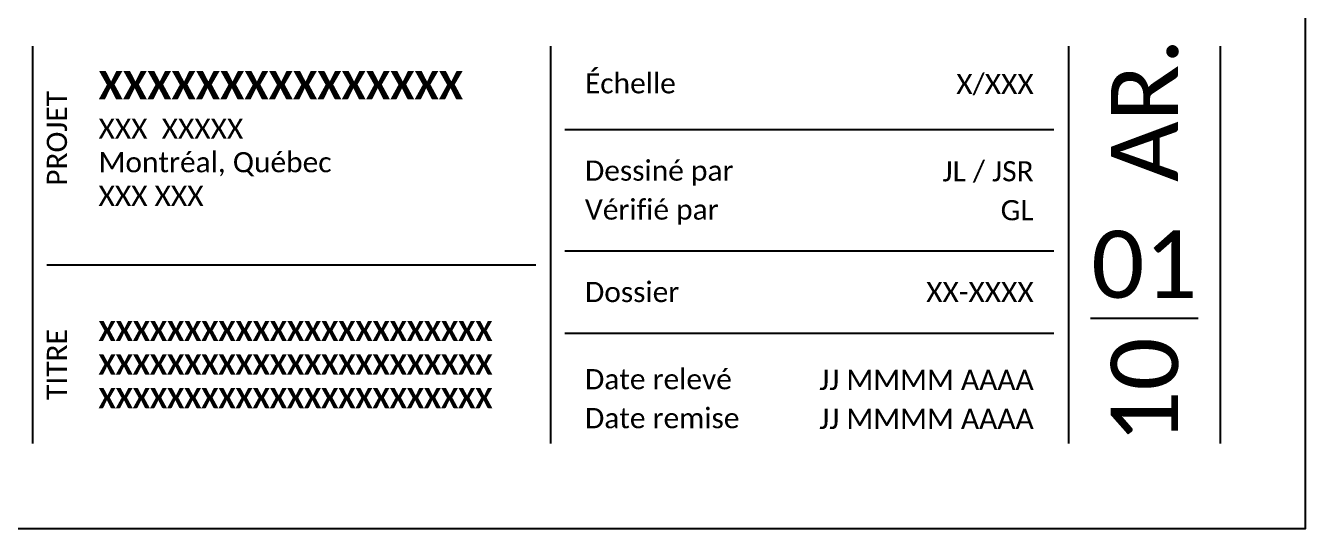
# Paper-space layout 'LETTER-VERTICAL-IMPERIAL' of a CAD drawing. Header units: inches. Extents: x 0 to 8.5, y -3.7 to 11.
# Drawn here: x 4.751 to 8.5, y 0 to 1.474 of the extents above; entities that cross this region are included whole.
import ezdxf
from ezdxf.enums import TextEntityAlignment as Align

# ---------------------------------------------------------------- set-up
doc = ezdxf.new("R2010")
doc.units = ezdxf.units.IN
doc.header["$LTSCALE"] = 25
doc.header["$MEASUREMENT"] = 0
doc.layers.add('CARTOUCHE', color=7, linetype='Continuous')
doc.styles.add('Cartouche', font='calibri.ttf')
doc.styles.get("Standard").update_dxf_attribs({"font": 'stylu.ttf'})

psp = doc.layouts.new('LETTER-VERTICAL-IMPERIAL')

# ---------------------------------------------------------------- linework, layer by layer
at = {"layer": 'CARTOUCHE'}
for p, q in [((4.771, 1.4135), (4.771, 0.2486)), ((6.2883, 1.4135), (6.2883, 0.2486)), ((6.2883, 1.4135), (6.2883, 0.2486)), ((7.8056, 1.4135), (7.8056, 0.2486)), ((8.2514, 0.2486), (8.2514, 1.4135)), ((6.3307, 1.1693), (7.7632, 1.1693)), ((6.3307, 0.8136), (7.7632, 0.8136)), ((4.8134, 0.7725), (6.2459, 0.7725)), ((7.8707, 0.6166), (8.1863, 0.6166)), ((6.3307, 0.572), (7.7632, 0.572))]:
    psp.add_line(p, q, dxfattribs=at)
at = {"layer": 'Defpoints', "linetype": 'Continuous', "ltscale": 25}
psp.add_lwpolyline([(0, 0), (8.5, 0), (8.5, 11), (0, 11)], close=True, dxfattribs=at)

# ---------------------------------------------------------------- texts
at = {"layer": 'CARTOUCHE', "style": 'Cartouche'}
for s, p in [('AR.', (8.0285, 1.0153)), ('10', (8.0285, 0.2486))]:
    psp.add_text(s, height=0.19685, rotation=90, dxfattribs=at).set_placement(p, align=Align.MIDDLE_LEFT)
for s, height, p in [('Échelle', 0.05906, (6.3897, 1.3044)), ('Dessiné par', 0.059055, (6.3897, 1.0485)), ('Vérifié par', 0.059055, (6.3897, 0.9344)), ('Dossier', 0.05906, (6.3897, 0.6928)), ('Date relevé', 0.059055, (6.3897, 0.4372)), ('Date remise', 0.059055, (6.3897, 0.3231))]:
    psp.add_text(s, height=height, dxfattribs=at).set_placement(p, align=Align.MIDDLE_LEFT)
for s, height, p in [('X/XXX', 0.05906, (7.7041, 1.3026)), ('JL / JSR', 0.05906, (7.7041, 1.0467)), ('GL', 0.05906, (7.7041, 0.9325)), ('XX-XXXX', 0.05906, (7.7041, 0.6928)), ('JJ MMMM AAAA', 0.059055, (7.7041, 0.4354)), ('JJ MMMM AAAA', 0.059055, (7.7041, 0.3212))]:
    psp.add_text(s, height=height, dxfattribs=at).set_placement(p, align=Align.MIDDLE_RIGHT)
for s, p in [('PROJET', (4.8134, 1.143)), ('TITRE', (4.8134, 0.4803))]:
    psp.add_text(s, height=0.05906, rotation=90, dxfattribs=at).set_placement(p, align=Align.TOP_CENTER)
psp.add_text('01', height=0.19685, dxfattribs=at).set_placement((8.0285, 0.6166), align=Align.BOTTOM_CENTER)
at = {"layer": 'CARTOUCHE', "linetype": 'Continuous', "ltscale": 10, "insert": (4.965, 1.143), "char_height": 0.083792, "width": 1.090614, "attachment_point": 4}
psp.add_mtext('{\\fCalibri|b1|i0|c0|p34;XXXXXXXXXXXXXXX\\P\\fCalibri|b0|i0|c0|p34;\\H0.70478x;XXX  XXXXX\\PMontréal, Québec\\PXXX XXX}', dxfattribs=at)
at = {"layer": 'CARTOUCHE', "linetype": 'Continuous', "ltscale": 10, "insert": (4.965, 0.4803), "char_height": 0.059055, "width": 1.178025, "attachment_point": 4, "style": 'Cartouche'}
psp.add_mtext('{\\fCalibri|b1|i0|c0|p34;XXXXXXXXXXXXXXXXXXXXXXX\\PXXXXXXXXXXXXXXXXXXXXXXX\\PXXXXXXXXXXXXXXXXXXXXXXX}', dxfattribs=at)

doc.saveas('drawing.dxf')
